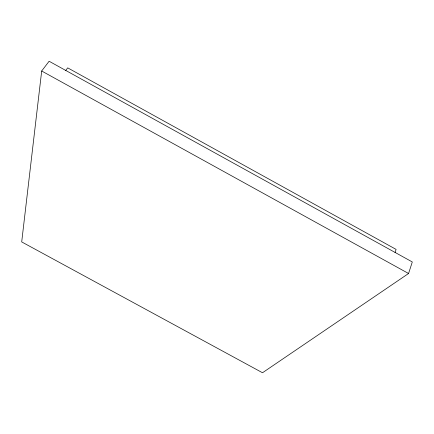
<?xml version="1.0" encoding="UTF-8"?>
<svg xmlns="http://www.w3.org/2000/svg" width="434" height="434" viewBox="0 0 434 434"><rect width="100%" height="100%" fill="white"/><g stroke="black" fill="none" stroke-linecap="round" stroke-linejoin="round"><path stroke-width="0.65" d="M41.686 71.002L21.7 241.917L262.505 372.752L408.562 273.507L412.3 261.957L49.113 61.248L41.686 71.002L408.562 273.507M395.059 252.496L396.112 249.409L67.688 67.85L65.735 70.503"/></g></svg>
